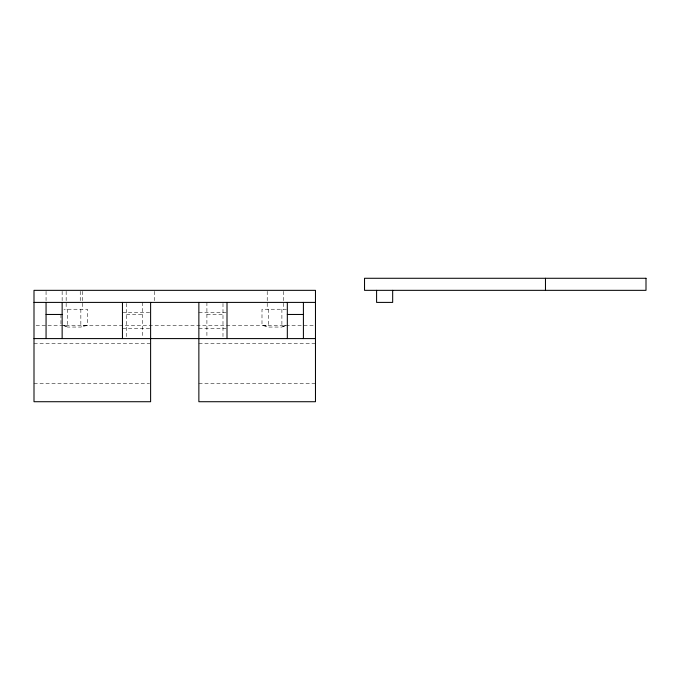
<?xml version="1.0" encoding="UTF-8"?>
<svg xmlns="http://www.w3.org/2000/svg" width="680" height="680" viewBox="0 0 680 680"><rect width="100%" height="100%" fill="white"/><g stroke="black" fill="none" stroke-linecap="round" stroke-linejoin="round"><path stroke-width="0.51" stroke-dasharray="3.4 2.55" d="M66.597 326.561A52.173 26.087 90 0 0 63.792 325.635L67.575 327.054L80.843 327.054L87.482 325.32L87.482 309.238L63.954 309.238M286.416 309.238L261.995 309.238L261.995 325.32L268.625 327.054L281.894 327.054L285.676 325.635A52.173 26.087 -90 0 0 282.872 326.561M122.459 312.46L150.612 312.46M198.866 312.46L227.009 312.46M126.48 314.466L142.57 314.466M206.907 314.466L222.989 314.466M36.074 325.32L314.432 325.32M122.459 328.542L150.612 328.542M198.866 328.542L227.009 328.542M34 343.417L150.612 343.417M198.866 343.417L315.469 343.417M34 383.63L149.549 383.63M198.866 383.63L315.469 383.63M283.305 291.346L283.305 309.238M281.894 309.238L281.894 327.054M268.625 309.238L268.625 327.054M267.223 291.346L267.223 309.238M222.989 303.442L222.989 337.56M206.907 302.404L206.907 337.56M154.632 291.346L154.632 301.401M142.57 302.404L142.57 337.56M126.48 303.442L126.48 337.56M82.254 291.346L82.254 309.238M80.843 309.238L80.843 327.054M80.24 291.346L80.24 302.404M67.575 309.238L67.575 327.054M66.164 291.346L66.164 309.238M62.143 291.346L62.143 302.404M60.945 314.466L60.945 325.32M46.061 291.346L46.061 302.404M282.872 326.527A52.173 26.104 89.9 0 1 285.676 325.618A52.334 26.154 -89.9 0 0 284.274 326.051M83.215 325.992A52.334 26.171 89.9 0 1 87.482 325.32A52.334 26.154 -89.9 0 0 83.215 326.051M266.254 326.051A52.334 26.154 89.9 0 0 261.995 325.32A52.334 26.171 -89.9 0 1 266.254 325.992M65.203 326.051A52.334 26.154 89.9 0 0 63.792 325.652A52.173 26.104 -89.9 0 1 66.606 326.527"/><path stroke-width="1.02" d="M34 302.404L315.469 302.404M46.061 314.466L62.143 314.466M287.325 314.466L303.407 314.466M34 338.589L315.469 338.589M545.471 278.281L545.471 290.343M392.675 290.343L392.675 302.404L376.592 302.404L376.592 290.343M303.407 302.404L303.407 338.589M287.325 302.404L287.325 338.589M227.009 302.404L227.009 338.589M198.866 302.404L198.866 401.719L315.469 401.719L315.469 290.343L34 290.343L34 401.719L150.612 401.719L150.612 302.404M122.459 302.404L122.459 338.589M62.143 302.404L62.143 338.589M46.061 302.404L46.061 338.589M646 278.281L364.531 278.281L364.531 290.343L646 290.343L646 278.281"/></g></svg>
